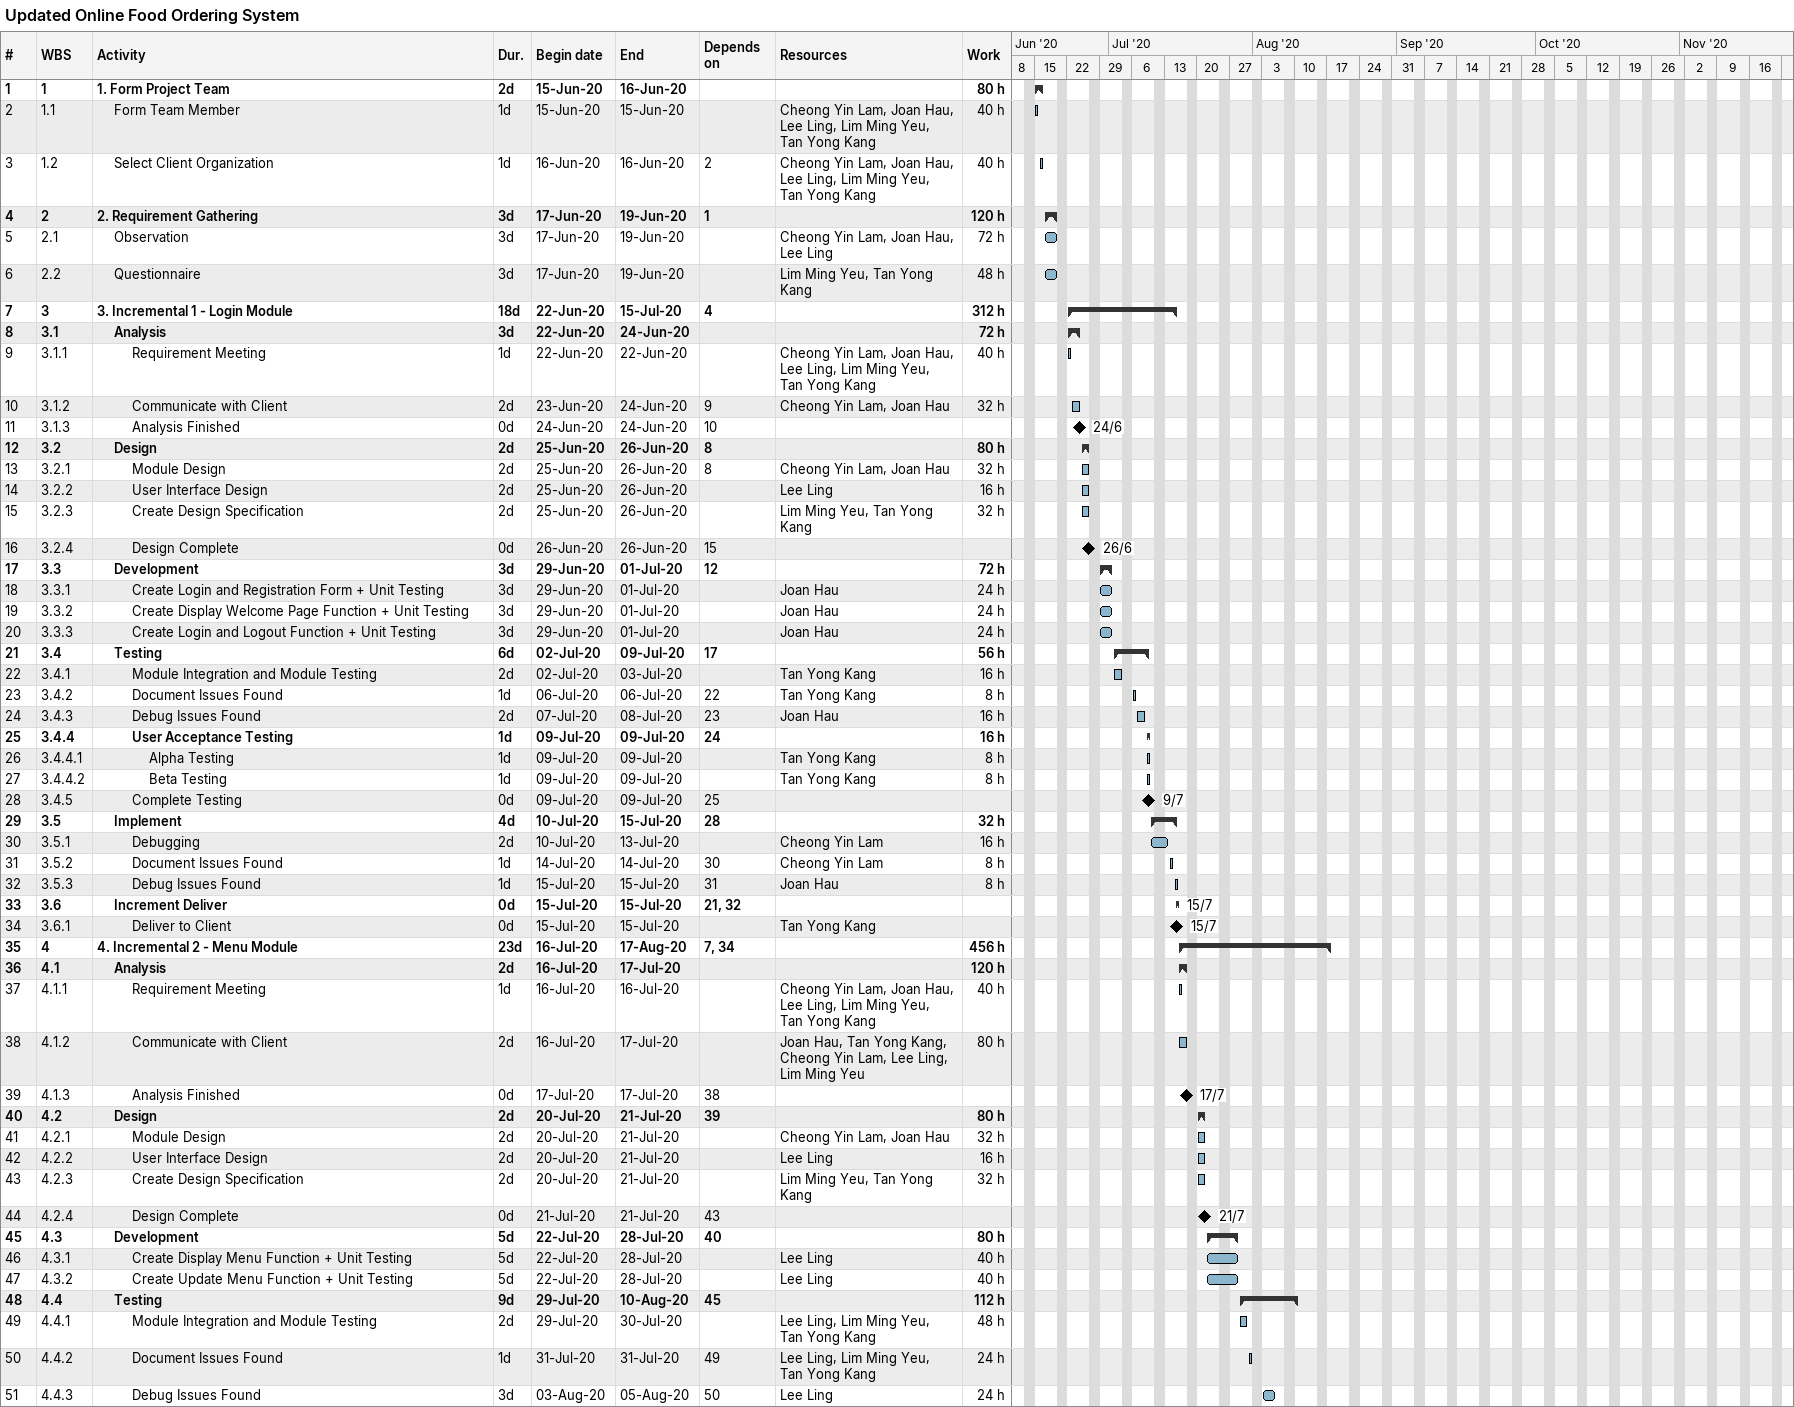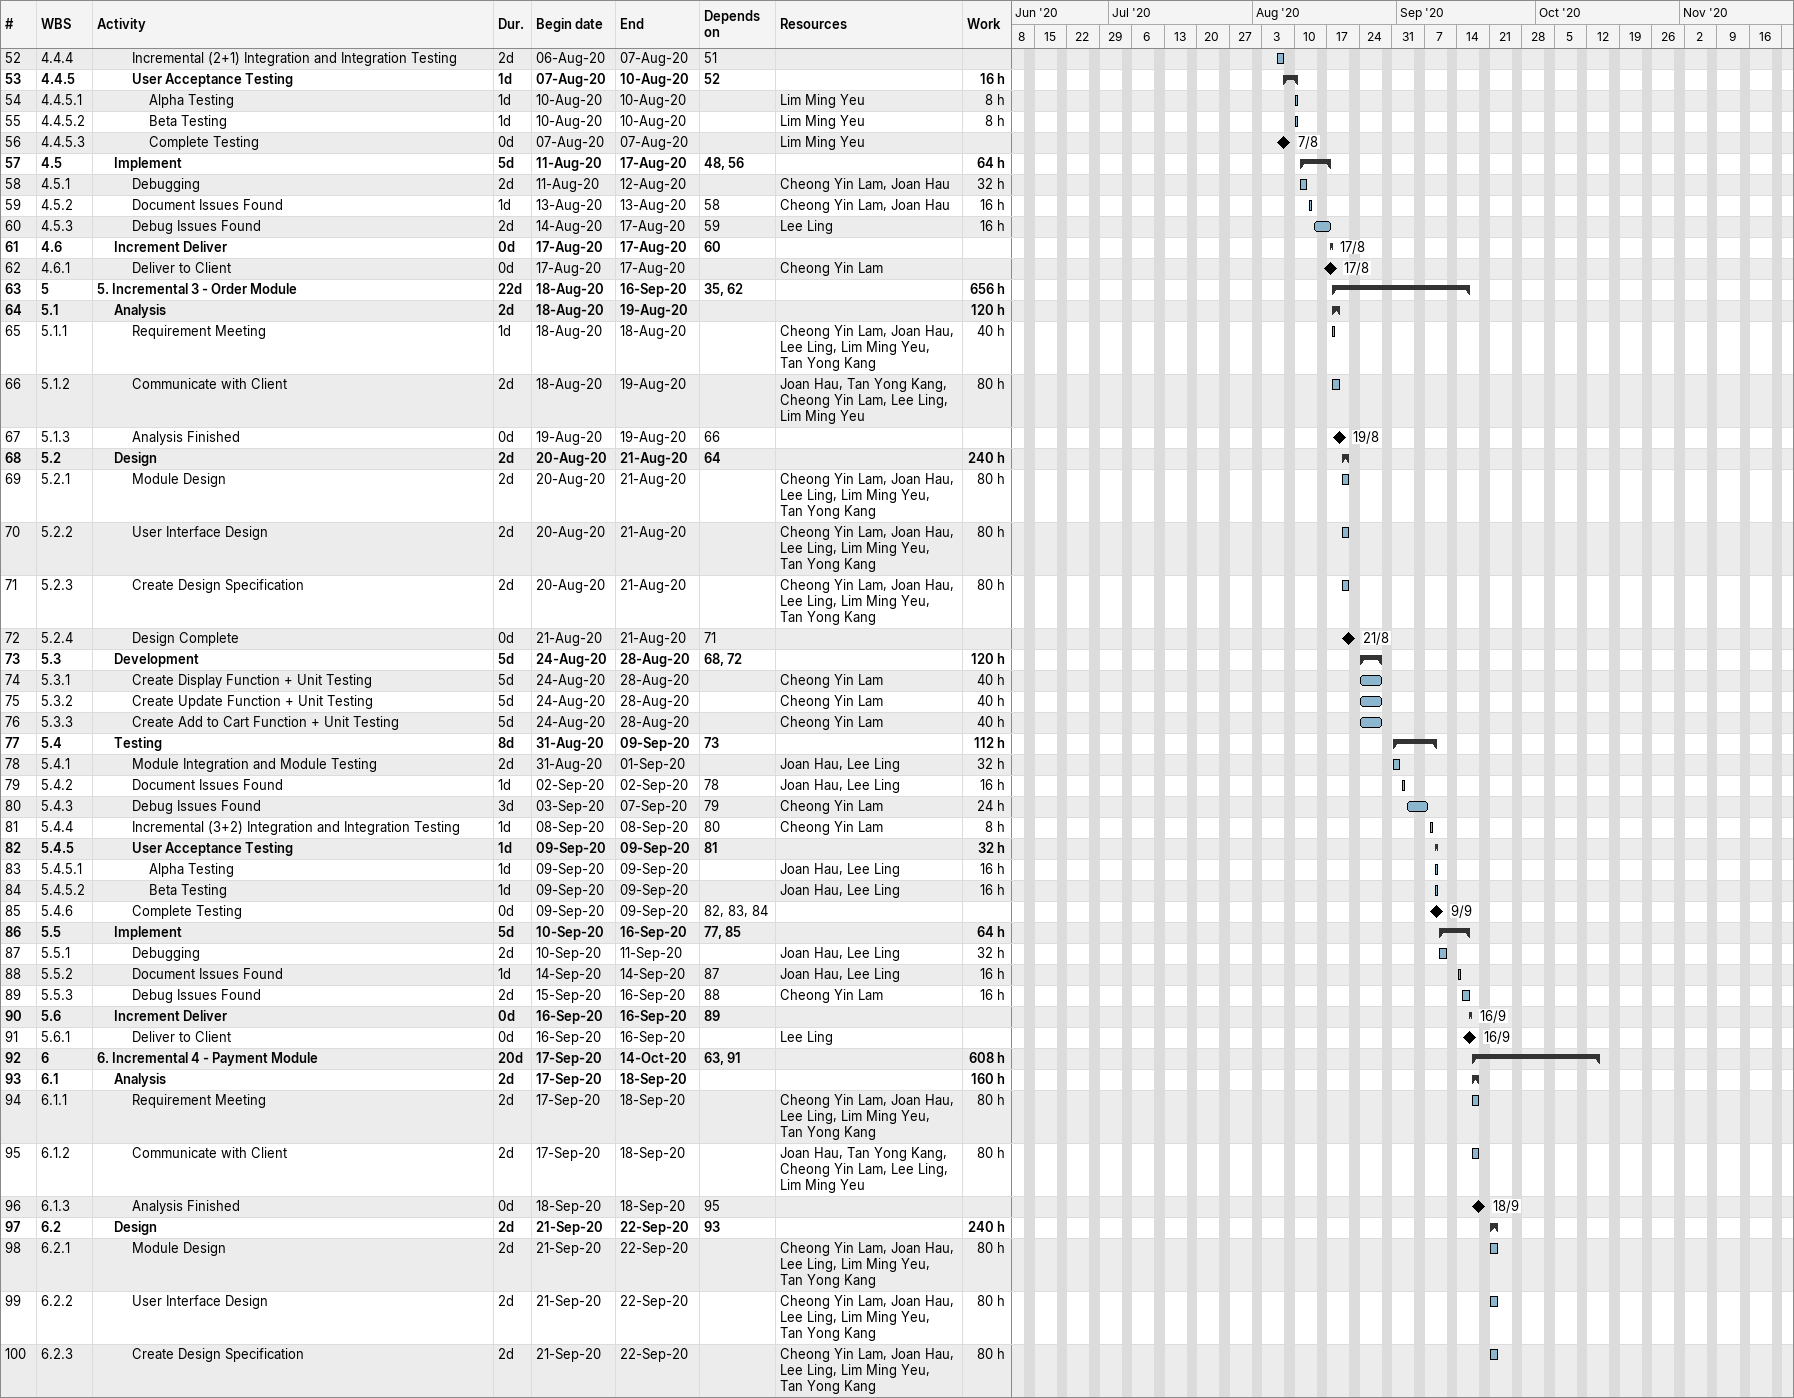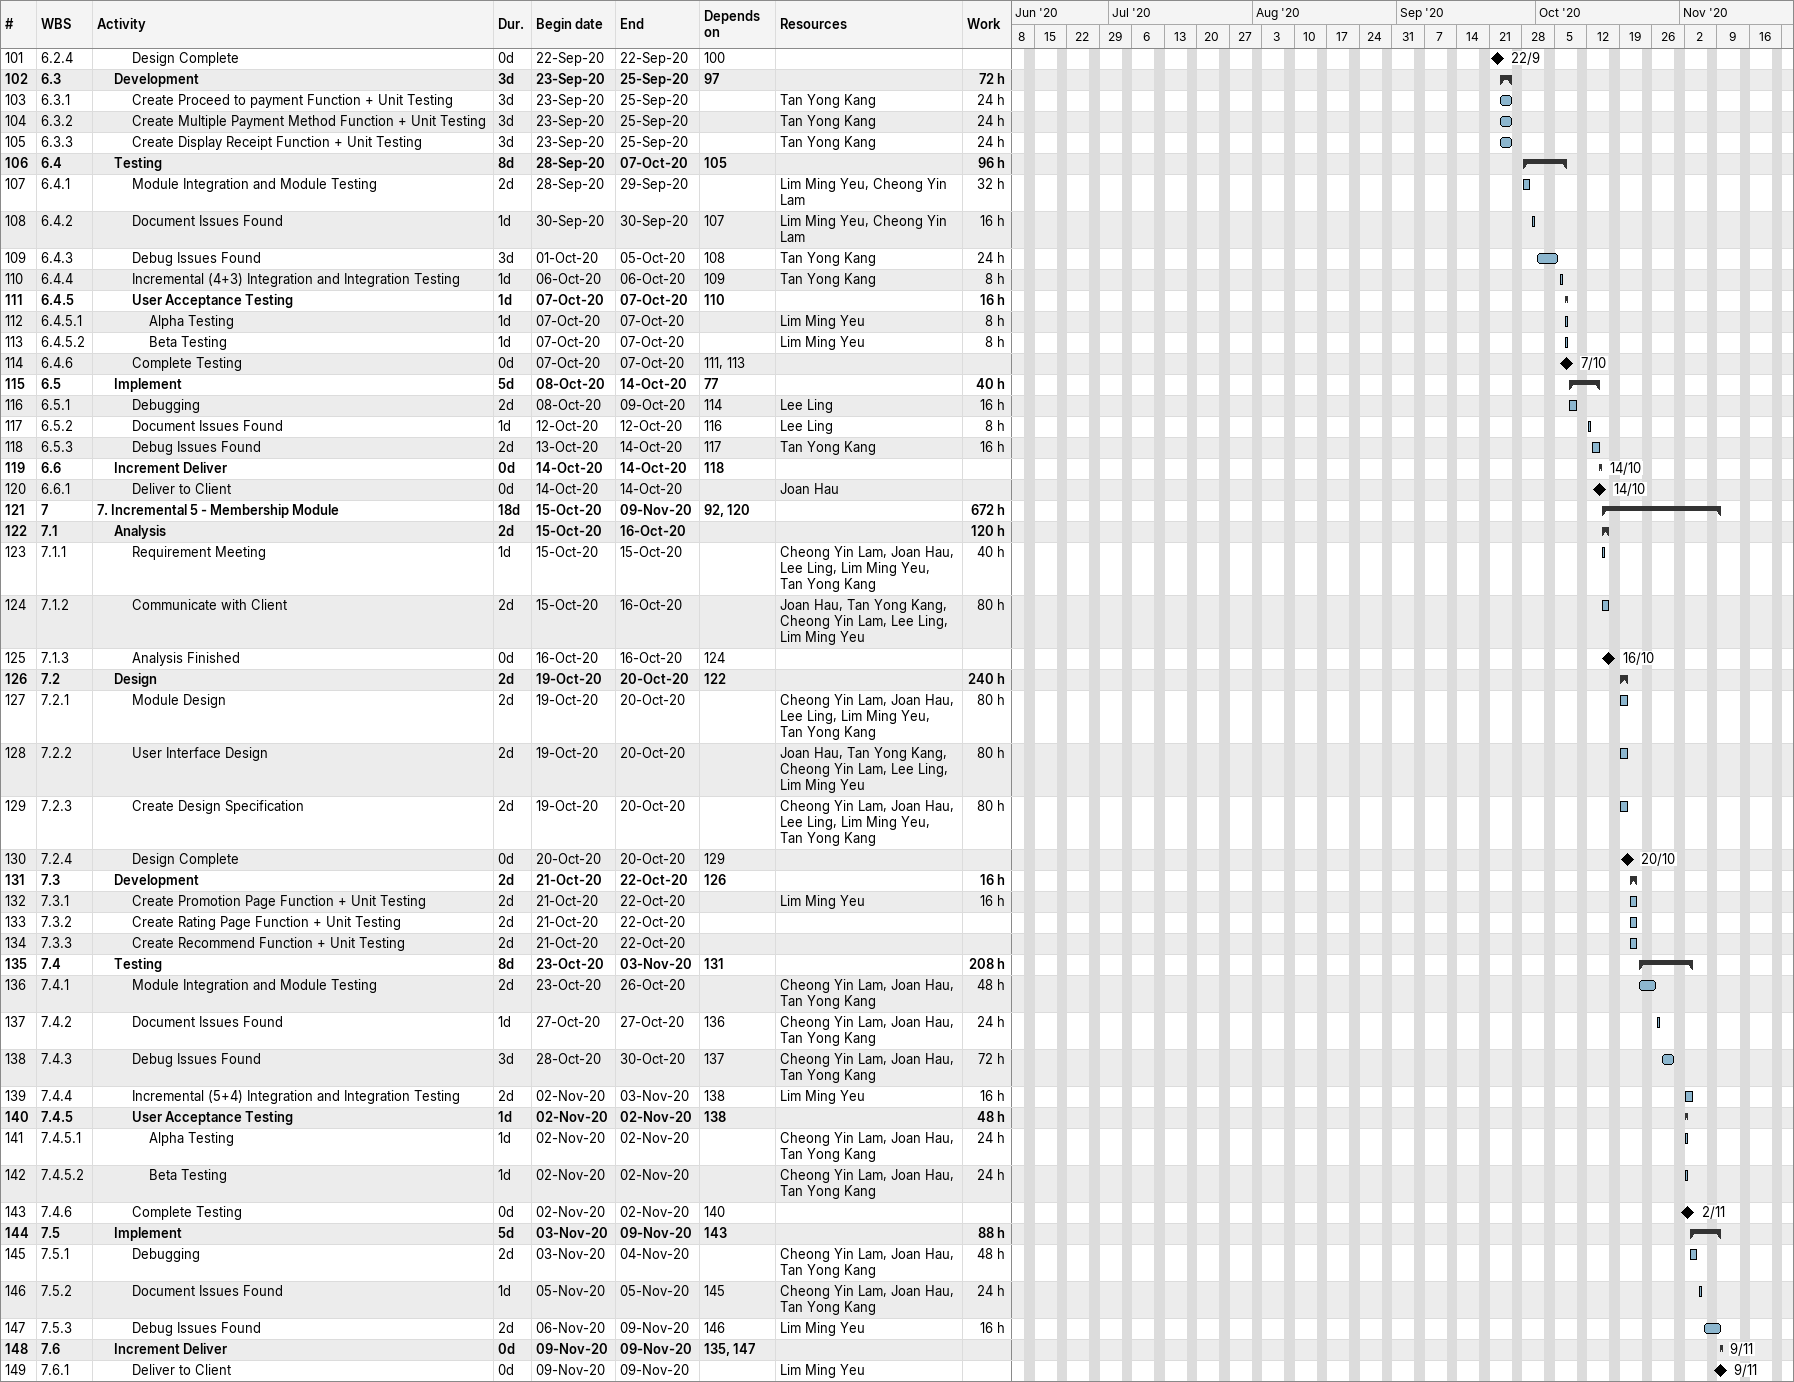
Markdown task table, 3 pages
Updated Online Food Ordering System

| ID | WBS | Task | Duration | Start | Finish | Predecessors | Resources | Work (h) |
|---|---|---|---|---|---|---|---|---|
| 1 | 1 | **1. Form Project Team** | 2d | 2020-06-15 | 2020-06-16 |  |  | 80 |
| 2 | 1.1 | Form Team Member | 1d | 2020-06-15 | 2020-06-15 |  | Cheong Yin Lam, Joan Hau, Lee Ling, Lim Ming Yeu, Tan Yong Kang | 40 |
| 3 | 1.2 | Select Client Organization | 1d | 2020-06-16 | 2020-06-16 | 2 | Cheong Yin Lam, Joan Hau, Lee Ling, Lim Ming Yeu, Tan Yong Kang | 40 |
| 4 | 2 | **2. Requirement Gathering** | 3d | 2020-06-17 | 2020-06-19 | 1 |  | 120 |
| 5 | 2.1 | Observation | 3d | 2020-06-17 | 2020-06-19 |  | Cheong Yin Lam, Joan Hau, Lee Ling | 72 |
| 6 | 2.2 | Questionnaire | 3d | 2020-06-17 | 2020-06-19 |  | Lim Ming Yeu, Tan Yong Kang | 48 |
| 7 | 3 | **3. Incremental 1 - Login Module** | 18d | 2020-06-22 | 2020-07-15 | 4 |  | 312 |
| 8 | 3.1 | **Analysis** | 3d | 2020-06-22 | 2020-06-24 |  |  | 72 |
| 9 | 3.1.1 | Requirement Meeting | 1d | 2020-06-22 | 2020-06-22 |  | Cheong Yin Lam, Joan Hau, Lee Ling, Lim Ming Yeu, Tan Yong Kang | 40 |
| 10 | 3.1.2 | Communicate with Client | 2d | 2020-06-23 | 2020-06-24 | 9 | Cheong Yin Lam, Joan Hau | 32 |
| 11 | 3.1.3 | Analysis Finished | 0d | 2020-06-24 | 2020-06-24 | 10 |  |  |
| 12 | 3.2 | **Design** | 2d | 2020-06-25 | 2020-06-26 | 8 |  | 80 |
| 13 | 3.2.1 | Module Design | 2d | 2020-06-25 | 2020-06-26 | 8 | Cheong Yin Lam, Joan Hau | 32 |
| 14 | 3.2.2 | User Interface Design | 2d | 2020-06-25 | 2020-06-26 |  | Lee Ling | 16 |
| 15 | 3.2.3 | Create Design Specification | 2d | 2020-06-25 | 2020-06-26 |  | Lim Ming Yeu, Tan Yong Kang | 32 |
| 16 | 3.2.4 | Design Complete | 0d | 2020-06-26 | 2020-06-26 | 15 |  |  |
| 17 | 3.3 | **Development** | 3d | 2020-06-29 | 2020-07-01 | 12 |  | 72 |
| 18 | 3.3.1 | Create Login and Registration Form + Unit Testing | 3d | 2020-06-29 | 2020-07-01 |  | Joan Hau | 24 |
| 19 | 3.3.2 | Create Display Welcome Page Function + Unit Testing | 3d | 2020-06-29 | 2020-07-01 |  | Joan Hau | 24 |
| 20 | 3.3.3 | Create Login and Logout Function + Unit Testing | 3d | 2020-06-29 | 2020-07-01 |  | Joan Hau | 24 |
| 21 | 3.4 | **Testing** | 6d | 2020-07-02 | 2020-07-09 | 17 |  | 56 |
| 22 | 3.4.1 | Module Integration and Module Testing | 2d | 2020-07-02 | 2020-07-03 |  | Tan Yong Kang | 16 |
| 23 | 3.4.2 | Document Issues Found | 1d | 2020-07-06 | 2020-07-06 | 22 | Tan Yong Kang | 8 |
| 24 | 3.4.3 | Debug Issues Found | 2d | 2020-07-07 | 2020-07-08 | 23 | Joan Hau | 16 |
| 25 | 3.4.4 | **User Acceptance Testing** | 1d | 2020-07-09 | 2020-07-09 | 24 |  | 16 |
| 26 | 3.4.4.1 | Alpha Testing | 1d | 2020-07-09 | 2020-07-09 |  | Tan Yong Kang | 8 |
| 27 | 3.4.4.2 | Beta Testing | 1d | 2020-07-09 | 2020-07-09 |  | Tan Yong Kang | 8 |
| 28 | 3.4.5 | Complete Testing | 0d | 2020-07-09 | 2020-07-09 | 25 |  |  |
| 29 | 3.5 | **Implement** | 4d | 2020-07-10 | 2020-07-15 | 28 |  | 32 |
| 30 | 3.5.1 | Debugging | 2d | 2020-07-10 | 2020-07-13 |  | Cheong Yin Lam | 16 |
| 31 | 3.5.2 | Document Issues Found | 1d | 2020-07-14 | 2020-07-14 | 30 | Cheong Yin Lam | 8 |
| 32 | 3.5.3 | Debug Issues Found | 1d | 2020-07-15 | 2020-07-15 | 31 | Joan Hau | 8 |
| 33 | 3.6 | **Increment Deliver** | 0d | 2020-07-15 | 2020-07-15 | 21, 32 |  |  |
| 34 | 3.6.1 | Deliver to Client | 0d | 2020-07-15 | 2020-07-15 |  | Tan Yong Kang |  |
| 35 | 4 | **4. Incremental 2 - Menu Module** | 23d | 2020-07-16 | 2020-08-17 | 7, 34 |  | 456 |
| 36 | 4.1 | **Analysis** | 2d | 2020-07-16 | 2020-07-17 |  |  | 120 |
| 37 | 4.1.1 | Requirement Meeting | 1d | 2020-07-16 | 2020-07-16 |  | Cheong Yin Lam, Joan Hau, Lee Ling, Lim Ming Yeu, Tan Yong Kang | 40 |
| 38 | 4.1.2 | Communicate with Client | 2d | 2020-07-16 | 2020-07-17 |  | Joan Hau, Tan Yong Kang, Cheong Yin Lam, Lee Ling, Lim Ming Yeu | 80 |
| 39 | 4.1.3 | Analysis Finished | 0d | 2020-07-17 | 2020-07-17 | 38 |  |  |
| 40 | 4.2 | **Design** | 2d | 2020-07-20 | 2020-07-21 | 39 |  | 80 |
| 41 | 4.2.1 | Module Design | 2d | 2020-07-20 | 2020-07-21 |  | Cheong Yin Lam, Joan Hau | 32 |
| 42 | 4.2.2 | User Interface Design | 2d | 2020-07-20 | 2020-07-21 |  | Lee Ling | 16 |
| 43 | 4.2.3 | Create Design Specification | 2d | 2020-07-20 | 2020-07-21 |  | Lim Ming Yeu, Tan Yong Kang | 32 |
| 44 | 4.2.4 | Design Complete | 0d | 2020-07-21 | 2020-07-21 | 43 |  |  |
| 45 | 4.3 | **Development** | 5d | 2020-07-22 | 2020-07-28 | 40 |  | 80 |
| 46 | 4.3.1 | Create Display Menu Function + Unit Testing | 5d | 2020-07-22 | 2020-07-28 |  | Lee Ling | 40 |
| 47 | 4.3.2 | Create Update Menu Function + Unit Testing | 5d | 2020-07-22 | 2020-07-28 |  | Lee Ling | 40 |
| 48 | 4.4 | **Testing** | 9d | 2020-07-29 | 2020-08-10 | 45 |  | 112 |
| 49 | 4.4.1 | Module Integration and Module Testing | 2d | 2020-07-29 | 2020-07-30 |  | Lee Ling, Lim Ming Yeu, Tan Yong Kang | 48 |
| 50 | 4.4.2 | Document Issues Found | 1d | 2020-07-31 | 2020-07-31 | 49 | Lee Ling, Lim Ming Yeu, Tan Yong Kang | 24 |
| 51 | 4.4.3 | Debug Issues Found | 3d | 2020-08-03 | 2020-08-05 | 50 | Lee Ling | 24 |
| 52 | 4.4.4 | Incremental (2+1) Integration and Integration Testing | 2d | 2020-08-06 | 2020-08-07 | 51 |  |  |
| 53 | 4.4.5 | **User Acceptance Testing** | 1d | 2020-08-07 | 2020-08-10 | 52 |  | 16 |
| 54 | 4.4.5.1 | Alpha Testing | 1d | 2020-08-10 | 2020-08-10 |  | Lim Ming Yeu | 8 |
| 55 | 4.4.5.2 | Beta Testing | 1d | 2020-08-10 | 2020-08-10 |  | Lim Ming Yeu | 8 |
| 56 | 4.4.5.3 | Complete Testing | 0d | 2020-08-07 | 2020-08-07 |  | Lim Ming Yeu |  |
| 57 | 4.5 | **Implement** | 5d | 2020-08-11 | 2020-08-17 | 48, 56 |  | 64 |
| 58 | 4.5.1 | Debugging | 2d | 2020-08-11 | 2020-08-12 |  | Cheong Yin Lam, Joan Hau | 32 |
| 59 | 4.5.2 | Document Issues Found | 1d | 2020-08-13 | 2020-08-13 | 58 | Cheong Yin Lam, Joan Hau | 16 |
| 60 | 4.5.3 | Debug Issues Found | 2d | 2020-08-14 | 2020-08-17 | 59 | Lee Ling | 16 |
| 61 | 4.6 | **Increment Deliver** | 0d | 2020-08-17 | 2020-08-17 | 60 |  |  |
| 62 | 4.6.1 | Deliver to Client | 0d | 2020-08-17 | 2020-08-17 |  | Cheong Yin Lam |  |
| 63 | 5 | **5. Incremental 3 - Order Module** | 22d | 2020-08-18 | 2020-09-16 | 35, 62 |  | 656 |
| 64 | 5.1 | **Analysis** | 2d | 2020-08-18 | 2020-08-19 |  |  | 120 |
| 65 | 5.1.1 | Requirement Meeting | 1d | 2020-08-18 | 2020-08-18 |  | Cheong Yin Lam, Joan Hau, Lee Ling, Lim Ming Yeu, Tan Yong Kang | 40 |
| 66 | 5.1.2 | Communicate with Client | 2d | 2020-08-18 | 2020-08-19 |  | Joan Hau, Tan Yong Kang, Cheong Yin Lam, Lee Ling, Lim Ming Yeu | 80 |
| 67 | 5.1.3 | Analysis Finished | 0d | 2020-08-19 | 2020-08-19 | 66 |  |  |
| 68 | 5.2 | **Design** | 2d | 2020-08-20 | 2020-08-21 | 64 |  | 240 |
| 69 | 5.2.1 | Module Design | 2d | 2020-08-20 | 2020-08-21 |  | Cheong Yin Lam, Joan Hau, Lee Ling, Lim Ming Yeu, Tan Yong Kang | 80 |
| 70 | 5.2.2 | User Interface Design | 2d | 2020-08-20 | 2020-08-21 |  | Cheong Yin Lam, Joan Hau, Lee Ling, Lim Ming Yeu, Tan Yong Kang | 80 |
| 71 | 5.2.3 | Create Design Specification | 2d | 2020-08-20 | 2020-08-21 |  | Cheong Yin Lam, Joan Hau, Lee Ling, Lim Ming Yeu, Tan Yong Kang | 80 |
| 72 | 5.2.4 | Design Complete | 0d | 2020-08-21 | 2020-08-21 | 71 |  |  |
| 73 | 5.3 | **Development** | 5d | 2020-08-24 | 2020-08-28 | 68, 72 |  | 120 |
| 74 | 5.3.1 | Create Display Function + Unit Testing | 5d | 2020-08-24 | 2020-08-28 |  | Cheong Yin Lam | 40 |
| 75 | 5.3.2 | Create Update Function + Unit Testing | 5d | 2020-08-24 | 2020-08-28 |  | Cheong Yin Lam | 40 |
| 76 | 5.3.3 | Create Add to Cart Function + Unit Testing | 5d | 2020-08-24 | 2020-08-28 |  | Cheong Yin Lam | 40 |
| 77 | 5.4 | **Testing** | 8d | 2020-08-31 | 2020-09-09 | 73 |  | 112 |
| 78 | 5.4.1 | Module Integration and Module Testing | 2d | 2020-08-31 | 2020-09-01 |  | Joan Hau, Lee Ling | 32 |
| 79 | 5.4.2 | Document Issues Found | 1d | 2020-09-02 | 2020-09-02 | 78 | Joan Hau, Lee Ling | 16 |
| 80 | 5.4.3 | Debug Issues Found | 3d | 2020-09-03 | 2020-09-07 | 79 | Cheong Yin Lam | 24 |
| 81 | 5.4.4 | Incremental (3+2) Integration and Integration Testing | 1d | 2020-09-08 | 2020-09-08 | 80 | Cheong Yin Lam | 8 |
| 82 | 5.4.5 | **User Acceptance Testing** | 1d | 2020-09-09 | 2020-09-09 | 81 |  | 32 |
| 83 | 5.4.5.1 | Alpha Testing | 1d | 2020-09-09 | 2020-09-09 |  | Joan Hau, Lee Ling | 16 |
| 84 | 5.4.5.2 | Beta Testing | 1d | 2020-09-09 | 2020-09-09 |  | Joan Hau, Lee Ling | 16 |
| 85 | 5.4.6 | Complete Testing | 0d | 2020-09-09 | 2020-09-09 | 82, 83, 84 |  |  |
| 86 | 5.5 | **Implement** | 5d | 2020-09-10 | 2020-09-16 | 77, 85 |  | 64 |
| 87 | 5.5.1 | Debugging | 2d | 2020-09-10 | 2020-09-11 |  | Joan Hau, Lee Ling | 32 |
| 88 | 5.5.2 | Document Issues Found | 1d | 2020-09-14 | 2020-09-14 | 87 | Joan Hau, Lee Ling | 16 |
| 89 | 5.5.3 | Debug Issues Found | 2d | 2020-09-15 | 2020-09-16 | 88 | Cheong Yin Lam | 16 |
| 90 | 5.6 | **Increment Deliver** | 0d | 2020-09-16 | 2020-09-16 | 89 |  |  |
| 91 | 5.6.1 | Deliver to Client | 0d | 2020-09-16 | 2020-09-16 |  | Lee Ling |  |
| 92 | 6 | **6. Incremental 4 - Payment Module** | 20d | 2020-09-17 | 2020-10-14 | 63, 91 |  | 608 |
| 93 | 6.1 | **Analysis** | 2d | 2020-09-17 | 2020-09-18 |  |  | 160 |
| 94 | 6.1.1 | Requirement Meeting | 2d | 2020-09-17 | 2020-09-18 |  | Cheong Yin Lam, Joan Hau, Lee Ling, Lim Ming Yeu, Tan Yong Kang | 80 |
| 95 | 6.1.2 | Communicate with Client | 2d | 2020-09-17 | 2020-09-18 |  | Joan Hau, Tan Yong Kang, Cheong Yin Lam, Lee Ling, Lim Ming Yeu | 80 |
| 96 | 6.1.3 | Analysis Finished | 0d | 2020-09-18 | 2020-09-18 | 95 |  |  |
| 97 | 6.2 | **Design** | 2d | 2020-09-21 | 2020-09-22 | 93 |  | 240 |
| 98 | 6.2.1 | Module Design | 2d | 2020-09-21 | 2020-09-22 |  | Cheong Yin Lam, Joan Hau, Lee Ling, Lim Ming Yeu, Tan Yong Kang | 80 |
| 99 | 6.2.2 | User Interface Design | 2d | 2020-09-21 | 2020-09-22 |  | Cheong Yin Lam, Joan Hau, Lee Ling, Lim Ming Yeu, Tan Yong Kang | 80 |
| 100 | 6.2.3 | Create Design Specification | 2d | 2020-09-21 | 2020-09-22 |  | Cheong Yin Lam, Joan Hau, Lee Ling, Lim Ming Yeu, Tan Yong Kang | 80 |
| 101 | 6.2.4 | Design Complete | 0d | 2020-09-22 | 2020-09-22 | 100 |  |  |
| 102 | 6.3 | **Development** | 3d | 2020-09-23 | 2020-09-25 | 97 |  | 72 |
| 103 | 6.3.1 | Create Proceed to payment Function + Unit Testing | 3d | 2020-09-23 | 2020-09-25 |  | Tan Yong Kang | 24 |
| 104 | 6.3.2 | Create Multiple Payment Method Function + Unit Testing | 3d | 2020-09-23 | 2020-09-25 |  | Tan Yong Kang | 24 |
| 105 | 6.3.3 | Create Display Receipt Function + Unit Testing | 3d | 2020-09-23 | 2020-09-25 |  | Tan Yong Kang | 24 |
| 106 | 6.4 | **Testing** | 8d | 2020-09-28 | 2020-10-07 | 105 |  | 96 |
| 107 | 6.4.1 | Module Integration and Module Testing | 2d | 2020-09-28 | 2020-09-29 |  | Lim Ming Yeu, Cheong Yin Lam | 32 |
| 108 | 6.4.2 | Document Issues Found | 1d | 2020-09-30 | 2020-09-30 | 107 | Lim Ming Yeu, Cheong Yin Lam | 16 |
| 109 | 6.4.3 | Debug Issues Found | 3d | 2020-10-01 | 2020-10-05 | 108 | Tan Yong Kang | 24 |
| 110 | 6.4.4 | Incremental (4+3) Integration and Integration Testing | 1d | 2020-10-06 | 2020-10-06 | 109 | Tan Yong Kang | 8 |
| 111 | 6.4.5 | **User Acceptance Testing** | 1d | 2020-10-07 | 2020-10-07 | 110 |  | 16 |
| 112 | 6.4.5.1 | Alpha Testing | 1d | 2020-10-07 | 2020-10-07 |  | Lim Ming Yeu | 8 |
| 113 | 6.4.5.2 | Beta Testing | 1d | 2020-10-07 | 2020-10-07 |  | Lim Ming Yeu | 8 |
| 114 | 6.4.6 | Complete Testing | 0d | 2020-10-07 | 2020-10-07 | 111, 113 |  |  |
| 115 | 6.5 | **Implement** | 5d | 2020-10-08 | 2020-10-14 | 77 |  | 40 |
| 116 | 6.5.1 | Debugging | 2d | 2020-10-08 | 2020-10-09 | 114 | Lee Ling | 16 |
| 117 | 6.5.2 | Document Issues Found | 1d | 2020-10-12 | 2020-10-12 | 116 | Lee Ling | 8 |
| 118 | 6.5.3 | Debug Issues Found | 2d | 2020-10-13 | 2020-10-14 | 117 | Tan Yong Kang | 16 |
| 119 | 6.6 | **Increment Deliver** | 0d | 2020-10-14 | 2020-10-14 | 118 |  |  |
| 120 | 6.6.1 | Deliver to Client | 0d | 2020-10-14 | 2020-10-14 |  | Joan Hau |  |
| 121 | 7 | **7. Incremental 5 - Membership Module** | 18d | 2020-10-15 | 2020-11-09 | 92, 120 |  | 672 |
| 122 | 7.1 | **Analysis** | 2d | 2020-10-15 | 2020-10-16 |  |  | 120 |
| 123 | 7.1.1 | Requirement Meeting | 1d | 2020-10-15 | 2020-10-15 |  | Cheong Yin Lam, Joan Hau, Lee Ling, Lim Ming Yeu, Tan Yong Kang | 40 |
| 124 | 7.1.2 | Communicate with Client | 2d | 2020-10-15 | 2020-10-16 |  | Joan Hau, Tan Yong Kang, Cheong Yin Lam, Lee Ling, Lim Ming Yeu | 80 |
| 125 | 7.1.3 | Analysis Finished | 0d | 2020-10-16 | 2020-10-16 | 124 |  |  |
| 126 | 7.2 | **Design** | 2d | 2020-10-19 | 2020-10-20 | 122 |  | 240 |
| 127 | 7.2.1 | Module Design | 2d | 2020-10-19 | 2020-10-20 |  | Cheong Yin Lam, Joan Hau, Lee Ling, Lim Ming Yeu, Tan Yong Kang | 80 |
| 128 | 7.2.2 | User Interface Design | 2d | 2020-10-19 | 2020-10-20 |  | Joan Hau, Tan Yong Kang, Cheong Yin Lam, Lee Ling, Lim Ming Yeu | 80 |
| 129 | 7.2.3 | Create Design Specification | 2d | 2020-10-19 | 2020-10-20 |  | Cheong Yin Lam, Joan Hau, Lee Ling, Lim Ming Yeu, Tan Yong Kang | 80 |
| 130 | 7.2.4 | Design Complete | 0d | 2020-10-20 | 2020-10-20 | 129 |  |  |
| 131 | 7.3 | **Development** | 2d | 2020-10-21 | 2020-10-22 | 126 |  | 16 |
| 132 | 7.3.1 | Create Promotion Page Function + Unit Testing | 2d | 2020-10-21 | 2020-10-22 |  | Lim Ming Yeu | 16 |
| 133 | 7.3.2 | Create Rating Page Function + Unit Testing | 2d | 2020-10-21 | 2020-10-22 |  |  |  |
| 134 | 7.3.3 | Create Recommend Function + Unit Testing | 2d | 2020-10-21 | 2020-10-22 |  |  |  |
| 135 | 7.4 | **Testing** | 8d | 2020-10-23 | 2020-11-03 | 131 |  | 208 |
| 136 | 7.4.1 | Module Integration and Module Testing | 2d | 2020-10-23 | 2020-10-26 |  | Cheong Yin Lam, Joan Hau, Tan Yong Kang | 48 |
| 137 | 7.4.2 | Document Issues Found | 1d | 2020-10-27 | 2020-10-27 | 136 | Cheong Yin Lam, Joan Hau, Tan Yong Kang | 24 |
| 138 | 7.4.3 | Debug Issues Found | 3d | 2020-10-28 | 2020-10-30 | 137 | Cheong Yin Lam, Joan Hau, Tan Yong Kang | 72 |
| 139 | 7.4.4 | Incremental (5+4) Integration and Integration Testing | 2d | 2020-11-02 | 2020-11-03 | 138 | Lim Ming Yeu | 16 |
| 140 | 7.4.5 | **User Acceptance Testing** | 1d | 2020-11-02 | 2020-11-02 | 138 |  | 48 |
| 141 | 7.4.5.1 | Alpha Testing | 1d | 2020-11-02 | 2020-11-02 |  | Cheong Yin Lam, Joan Hau, Tan Yong Kang | 24 |
| 142 | 7.4.5.2 | Beta Testing | 1d | 2020-11-02 | 2020-11-02 |  | Cheong Yin Lam, Joan Hau, Tan Yong Kang | 24 |
| 143 | 7.4.6 | Complete Testing | 0d | 2020-11-02 | 2020-11-02 | 140 |  |  |
| 144 | 7.5 | **Implement** | 5d | 2020-11-03 | 2020-11-09 | 143 |  | 88 |
| 145 | 7.5.1 | Debugging | 2d | 2020-11-03 | 2020-11-04 |  | Cheong Yin Lam, Joan Hau, Tan Yong Kang | 48 |
| 146 | 7.5.2 | Document Issues Found | 1d | 2020-11-05 | 2020-11-05 | 145 | Cheong Yin Lam, Joan Hau, Tan Yong Kang | 24 |
| 147 | 7.5.3 | Debug Issues Found | 2d | 2020-11-06 | 2020-11-09 | 146 | Lim Ming Yeu | 16 |
| 148 | 7.6 | **Increment Deliver** | 0d | 2020-11-09 | 2020-11-09 | 135, 147 |  |  |
| 149 | 7.6.1 | Deliver to Client | 0d | 2020-11-09 | 2020-11-09 |  | Lim Ming Yeu |  |
